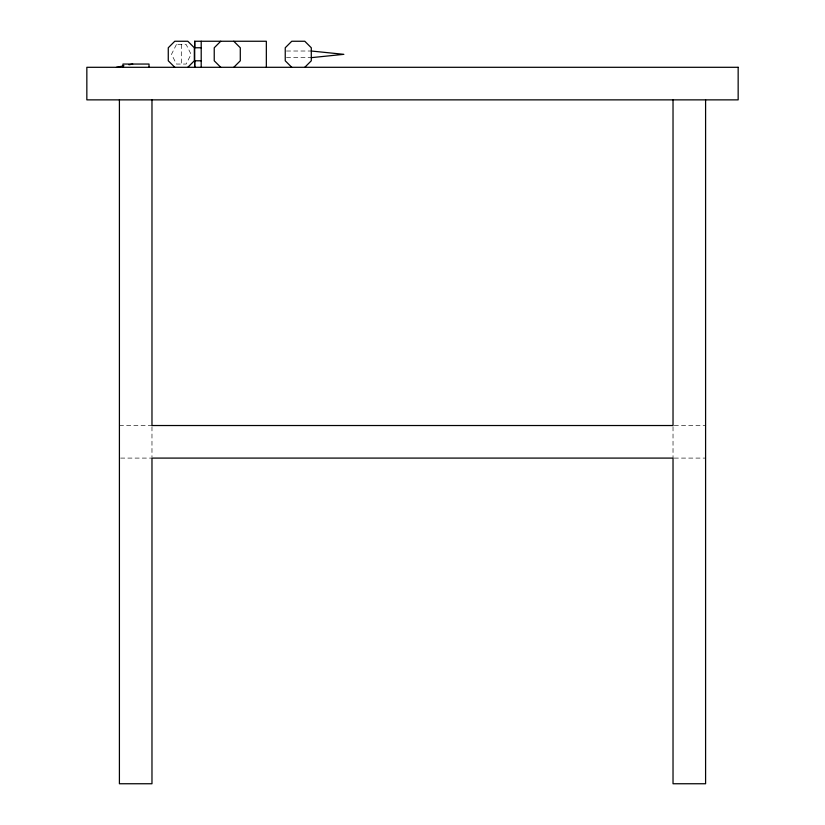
<?xml version="1.0" encoding="UTF-8"?>
<svg xmlns="http://www.w3.org/2000/svg" width="825" height="825" viewBox="0 0 825 825"><rect width="100%" height="100%" fill="white"/><g stroke="black" fill="none" stroke-linecap="round" stroke-linejoin="round"><path stroke-width="0.62" stroke-dasharray="4.12 3.09" d="M286.481 51.016L311.293 51.016M286.481 57.657L311.293 57.657M119.408 425.525L151.975 425.525M674.283 425.525L705.592 425.525M120.656 458.092L151.975 458.092M674.283 458.092L705.592 458.092M673.025 426.783L673.025 458.092M181.294 44.509L181.294 64.051M151.975 426.783L151.975 456.844M176.416 44.509L171.528 54.275L176.416 64.051L186.182 64.051L191.07 54.275L186.182 44.509L176.416 44.509"/><path stroke-width="1.24" d="M266.341 67.299L266.341 41.25L194.7 41.25L194.7 67.299L194.7 61.102M187.811 67.299L194.329 60.792L194.329 47.767L187.811 41.25L174.787 41.25L168.269 47.767L168.269 60.792L174.787 67.299M220.749 41.25L214.232 47.767L214.232 60.792L220.749 67.299M233.774 67.299L240.292 60.792L240.292 47.767L233.774 41.25M304.786 67.299L311.293 60.792L311.293 47.767L304.786 41.25L291.761 41.25L285.244 47.767L285.244 60.792L291.761 67.299M116.449 67.299L123.956 65.804M128.968 64.793L132.732 64.051M311.293 57.657L343.86 54.337L311.293 51.016M201.207 47.767L194.7 47.767L194.7 41.25M194.7 60.792L201.207 60.792M705.592 99.866L705.592 783.75L673.025 783.75L673.025 458.092L151.975 458.092L151.975 783.75L119.408 783.75L119.408 99.866M673.025 99.866L673.025 425.525L151.975 425.525L151.975 99.866M201.207 41.25L201.207 67.299M149.016 67.299L149.016 64.051L122.956 64.051L122.956 67.299M738.158 67.299L86.842 67.299L86.842 99.866L738.158 99.866L738.158 67.299"/></g></svg>
